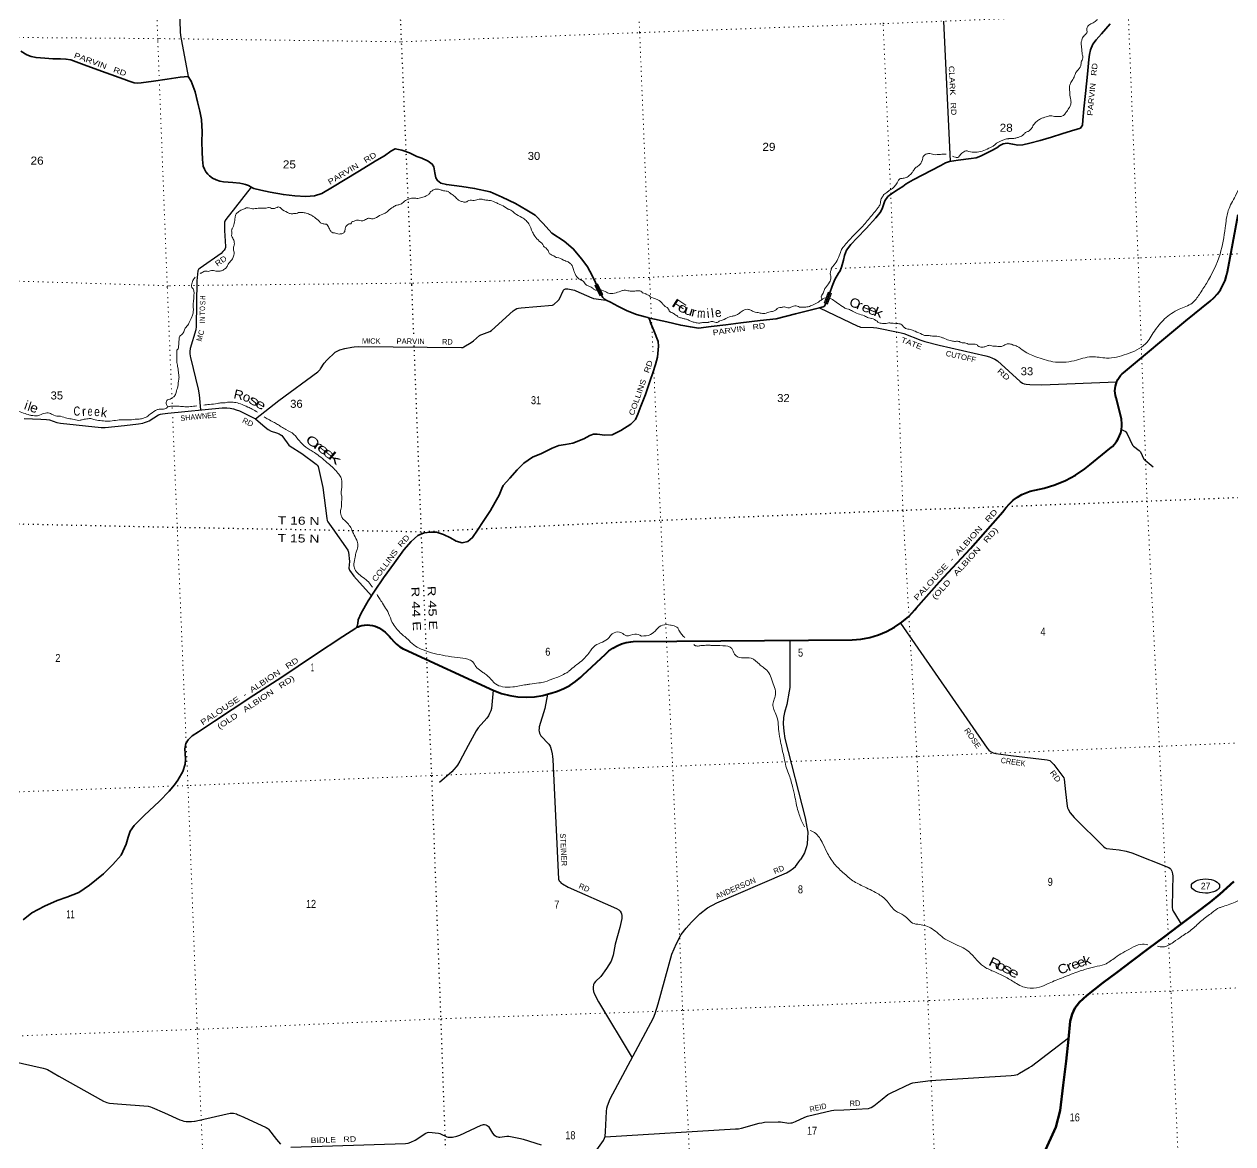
# Model space of a CAD drawing. Header units: feet. Extents: x 751810 to 1010326, y -353855 to -161247.
# Drawn here: x 946044 to 972466, y -241724 to -217253 of the extents above; entities that cross this region are included whole.
import ezdxf
from ezdxf.enums import TextEntityAlignment as Align

# ---------------------------------------------------------------- set-up
doc = ezdxf.new("R2010")
doc.units = ezdxf.units.FT
doc.header["$LTSCALE"] = 70
doc.linetypes.add('DOTTED', pattern=[1.5, 0.3, -1.2])
for name, color, linetype, lineweight in [('17', 7, 'Continuous', 25), ('23', 7, 'Continuous', 70), ('26', 7, 'Continuous', 40), ('29', 7, 'Continuous', 25), ('39', 7, 'Continuous', 13), ('6', 7, 'DOTTED', 25), ('61', 7, 'Continuous', 13), ('7', 7, 'DOTTED', 13)]:
    doc.layers.add(name, color=color, linetype=linetype, lineweight=lineweight)
for name, color, linetype in [('27', 7, 'Continuous'), ('30', 7, 'Continuous'), ('41', 7, 'Continuous')]:
    doc.layers.add(name, color=color, linetype=linetype)

msp = doc.modelspace()

# ---------------------------------------------------------------- linework, layer by layer
at = {"layer": '17'}
msp.add_ellipse((971868.24, -236090.35), major_axis=(-309.24, 1), ratio=0.500121, dxfattribs=at)
at = {"layer": '23'}
msp.add_lwpolyline([(968363.9, -241872.97), (968487.04, -241598.62), (968595.72, -241363.04), (968692.96, -240997.33), (968758.12, -240440.09), (968820.78, -239919.1), (968870.92, -239434.81), (968912.78, -239041.26), (968950.54, -238886.99), (969009.6, -238761.97), (969112.43, -238627.09), (969275.07, -238481.69), (969627, -238203.83), (969927.05, -237982.38), (970263.61, -237721.24), (970620.14, -237457.27), (970955.19, -237208.25), (971296.02, -236952.96), (971669.67, -236666.17), (971971.48, -236438.62), (972181.25, -236267.15), (972489.07, -235991.14)], dxfattribs=at)
at = {"layer": '26', "lineweight": 35}
for points in [[(963656.87, -223126.43), (963707.39, -222982.34), (963763.54, -222835.32), (963848.08, -222695.16), (963881.99, -222641.5), (963912.91, -222563.85), (963954.68, -222409.39), (963976.65, -222310.02), (964020.01, -222193.67), (964117.25, -222069.06), (964255.67, -221920.63), (964452, -221715.52), (964659.35, -221485.85), (964756.93, -221369.26), (964801.7, -221287.01), (964839.47, -221180.95), (964860.85, -221115.75), (964927.18, -221020.56), (965032.28, -220939.82), (965159.35, -220856.16), (965253.33, -220798), (965325.18, -220738.73), (965480.4, -220655.92), (966079.81, -220339.59), (966185.82, -220280.92), (966272.97, -220251.17), (966460.76, -220227.27), (966742.39, -220189.43), (966854.08, -220170.71), (966951.16, -220138.54), (967179.23, -220020.54), (967304.95, -219953), (967375.14, -219901.85), (967447.98, -219866.67), (967535.87, -219854.98), (967655.34, -219878.14), (967764.44, -219893.69), (967876.64, -219887.02), (968029.78, -219850.5), (968254.5, -219796.94), (968502.45, -219722.33), (968728.35, -219648.61), (968936.54, -219583.69), (969063.61, -219548.26), (969134.96, -219525.2), (969178.32, -219457.08), (969188.1, -219354.19), (969209.66, -219100.09), (969242.17, -218771.19), (969288.8, -218347.26), (969317.55, -218024.55), (969329.17, -217917.56), (969355.07, -217816), (969408.21, -217693.22), (969480.56, -217597.78), (969597.53, -217464.3), (969781.33, -217247.67)], [(958554.34, -222951.58), (958530.07, -222896.61), (958459.47, -222744.83), (958361.23, -222556.02), (958233.73, -222388.52), (958047.52, -222161.18), (957845.93, -221998.77), (957579.5, -221823), (957385.93, -221612.03), (957213.41, -221424.31), (957034.13, -221315.24), (956781.15, -221173.06), (956490.01, -221030.46), (956228.09, -220914.79), (955889.67, -220842.49), (955610.72, -220799.87), (955275.63, -220759.58), (955149.65, -220724.65), (955079.14, -220671.32), (955042.54, -220612.57), (955017.72, -220499.05), (955002.26, -220369.08), (954965.75, -220312.33), (954872.68, -220247.89), (954739.34, -220181.11), (954629.23, -220141.5), (954465.31, -220063.93), (954296.15, -220004.67), (954156.37, -219976.34), (954056.13, -220028.75), (953917.62, -220126.96), (953752.97, -220224.26), (953339.7, -220476.6), (952783.51, -220817.3), (952550.09, -220951.63), (952393.55, -221002.37), (952199.31, -221016.5), (951957.87, -221006.48), (951711.6, -220976.56), (951422.21, -220924.34), (951215.43, -220878.71), (951062.22, -220841.49), (951018.4, -220823.55), (950950.68, -220781.7), (950884.93, -220755.86), (950827.2, -220741.85), (950755.27, -220729.11), (950604.06, -220715.33), (950404.48, -220697.53), (950323.32, -220682.06), (950237.89, -220652.24), (950161.99, -220618.29), (950091.85, -220569.92), (950056.44, -220534.59), (950013.82, -220480.74), (949982.75, -220424.98), (949958.33, -220354.45), (949944.28, -220210.35), (949935.32, -220043.93), (949924.12, -219823.36), (949935.12, -219605.87), (949919.89, -219337.23), (949884.12, -219153.85), (949831.55, -218953.08), (949779.99, -218728.16), (949692.17, -218500.73), (949627.41, -218392.9), (949455.56, -218414.14), (949166, -218454.37), (948870.43, -218494.84), (948602.85, -218532.13), (948510.95, -218544.01), (948448.29, -218534.56), (948338.43, -218500.97), (948220.13, -218457.68), (947836.56, -218314.94), (947414.32, -218159.75), (947061.59, -218033.81), (946956.32, -218014.09), (946837.69, -218011.01), (946672.86, -218007.84), (946495.49, -217993.14), (946302.26, -217983.12), (946194.73, -217957.47), (946098.74, -217919.28), (945972.91, -217840.13)], [(959699.32, -223675.78), (959674.32, -223665.95), (959615.86, -223649.12), (959426.89, -223596.71), (959222.64, -223514.8), (959021.64, -223414.67), (958861.32, -223326.9), (958763.08, -223282.77), (958730.04, -223261.84), (958707.85, -223240.04), (958692.2, -223223.98), (958668.84, -223190.24), (958554.34, -222951.58)], [(959699.32, -223675.78), (959724.32, -223681.29), (960090.54, -223761.96), (960396.8, -223833.59), (960607.16, -223869.04), (960787.01, -223895.71), (961060.78, -223862.2), (961380.48, -223822.75), (961710.21, -223782.89), (962129.83, -223731.26), (962481.71, -223692.48), (962905, -223584.43), (963312.42, -223481.06), (963429.35, -223452.6), (963509.24, -223432.67), (963535.74, -223414.72), (963551.6, -223388.71), (963656.87, -223126.43)], [(953317.26, -230434.23), (953322.47, -230410.3), (953335.8, -230349.07), (953342.48, -230268.41), (953410.8, -230124.91), (953564.24, -229855.28), (953700.05, -229644.66), (953896.85, -229355.14), (954136.24, -229027.68), (954341.22, -228741.84), (954504.19, -228556.2), (954651.46, -228427.49), (954789.63, -228369.49), (954925.46, -228351.76), (955058.2, -228356.27), (955208.9, -228406.24), (955362.54, -228478.21), (955484.09, -228551.5), (955618.08, -228586.1), (955741.64, -228562.87), (955846.39, -228474.11), (955950.12, -228313.05), (956080.6, -228118.72), (956235.47, -227883.2), (956340.39, -227702), (956426.17, -227543.7), (956482.47, -227400.69), (956511.95, -227337.17), (956659.72, -227172.27), (956818.94, -226992.82), (956969.47, -226845.89), (957159.01, -226719.43), (957354.24, -226632.93), (957588.39, -226516.67), (957732.65, -226460.42), (957880.36, -226438.19), (958039.99, -226413.45), (958274.81, -226313.24), (958408.47, -226243.37), (958489.59, -226213.87), (958567.95, -226214.62), (958737.62, -226237.68), (958899.76, -226224.9), (959086.89, -226136.73), (959302, -225997.15), (959404.16, -225894.43), (959461.54, -225777.51), (959526.62, -225603.99), (959624.26, -225344.72), (959721, -225063.39), (959792.5, -224851.44), (959848.13, -224692.38), (959887.47, -224527.98), (959913.87, -224293.78), (959901.58, -224191.81), (959807.18, -223950.59), (959744.52, -223796.48), (959712.84, -223700.78), (959699.32, -223675.78)], [(946024.81, -236826.87), (946213.24, -236674.32), (946490.22, -236526.13), (946762.36, -236406.26), (946974.19, -236333.11), (947235.14, -236233.81), (947473.35, -236071.16), (947778.39, -235825.35), (947982.61, -235617.9), (948162.85, -235413.46), (948275.51, -235177.69), (948315.09, -235019.31), (948358.01, -234892.94), (948449.22, -234768.57), (948666.97, -234548.51), (948999.41, -234237.25), (949213.23, -234019.36), (949290.69, -233924.94), (949327.47, -233880.11), (949331.18, -233874.94), (949401.91, -233776.39), (949510.31, -233582.99), (949559.92, -233424.19), (949571.52, -233317.22), (949562.24, -233191.01), (949554.05, -233090.89), (949577.17, -232971.38), (949630.12, -232892.81), (949716.82, -232804.8), (949853.9, -232720.72), (950207.57, -232484.92), (950592.47, -232227.74), (951063.66, -231920.74), (951673.61, -231521.55), (952388.81, -231045.63), (953010.36, -230635.92), (953293.8, -230455.06), (953317.26, -230434.23)]]:
    msp.add_lwpolyline(points, dxfattribs=at)
at = {"layer": '26'}
for points in [[(969953.14, -225017.53), (969981.06, -224973.33), (970013.45, -224932.29), (970049.95, -224894.85), (970075.27, -224873), (971438.54, -223739.99), (971969.04, -223307.19), (972052.49, -223231.7), (972127.59, -223147.91), (972193.53, -223056.73), (972249.57, -222959.15), (972295.1, -222856.25), (972329.63, -222749.15), (972338, -222713.49), (972343.88, -222688.44), (972348.52, -222663.49), (972581.7, -221410.01)], [(953317.26, -230434.23), (953343.8, -230423.78), (953371.34, -230412.93), (953427.36, -230397.4), (953484.69, -230387.81), (953542.7, -230384.27), (953600.77, -230386.81), (953658.26, -230395.41), (953714.53, -230409.97), (953768.97, -230430.33), (953820.99, -230456.27), (953836.2, -230465.2), (953935.79, -230544.53), (954026.54, -230633.83), (954068.71, -230682.44), (954124.34, -230747.42), (954186.46, -230806.24), (954254.38, -230858.24), (954327.37, -230902.85), (954348.08, -230913.69), (956309.24, -231816.96), (956480.18, -231881.3), (956656.92, -231927.42), (956837.5, -231954.82), (957019.96, -231963.19), (957202.3, -231952.44), (957382.51, -231922.69), (957558.63, -231874.26), (957560.51, -231873.64), (957704.03, -231831.99), (957842.41, -231775.58), (957974.14, -231705), (958097.77, -231621.05), (958211.94, -231524.63), (958255.65, -231481.82), (958748.72, -231020.48), (958828.13, -230951.61), (958914.3, -230891.41), (959006.29, -230840.55), (959103.09, -230799.59), (959203.65, -230768.97), (959306.85, -230749.03), (959356.26, -230743.39), (964140.97, -230708.03), (964336.2, -230692.88), (964528.78, -230657.42), (964716.6, -230602.01), (964897.6, -230527.28), (965069.79, -230434.04), (965231.29, -230323.31), (965380.34, -230196.3), (965515.29, -230054.41), (965545.32, -230018.43), (966053.49, -229439.56), (966734.43, -228715.94), (967440.22, -227914.63), (967506.36, -227821.89), (967581.82, -227736.56), (967665.79, -227659.6), (967757.35, -227591.83), (967855.49, -227534.01), (967959.13, -227486.76), (968032.16, -227460.95), (968339.03, -227394.8), (968577.58, -227323.99), (968807.41, -227228.64), (969026.03, -227109.79), (969231.02, -226968.73), (969336.71, -226882.61), (969778.05, -226528.36), (969831.82, -226481.9), (969880.44, -226430.08), (969923.37, -226373.47), (969960.16, -226312.67), (969990.38, -226248.36), (970013.72, -226181.25), (970029.91, -226112.06), (970038.79, -226041.56), (970040.25, -225970.52), (970034.27, -225899.71), (970030.71, -225876.75), (969915.75, -225422.13), (969901.58, -225371.8), (969892.76, -225320.27), (969889.36, -225268.1), (969891.44, -225215.85), (969898.97, -225164.12), (969911.87, -225113.45), (969929.99, -225064.41), (969953.14, -225017.53)]]:
    msp.add_lwpolyline(points, dxfattribs=at)
at = {"layer": '29'}
msp.add_line((966137.23, -217188.06), (966285.7, -220246.83), dxfattribs=at)
for points in [[(949386.78, -215265.01), (949452.73, -217417.9), (949460.81, -217499.55), (949627.41, -218392.9)], [(951004.94, -220818.04), (950448.79, -221519.07), (950431.26, -221554.97), (950424.89, -221578.86), (950422.9, -221614.73), (950426.05, -221759.06), (950447.88, -222112.18), (950444.8, -222134.87), (950437.83, -222156.79), (950415.92, -222192.66), (950390.03, -222224.54), (950352.6, -222261.36), (949890.29, -222588.95), (949854.28, -222618.14), (949844.32, -222628.11), (949839.88, -222640.64), (949821.11, -222859.19), (949804.5, -223862.68), (949794.93, -223935.65), (949674.14, -224341.59), (949667.07, -224404.75), (949667.07, -224448.59), (949673.05, -224510.37), (949680.82, -224541.29), (949850.3, -225229.8), (949866.43, -225354.65), (949895.41, -225682.81)], [(951099.32, -225877.68), (951609.3, -225481.34), (952462.34, -224853.16), (952490.23, -224823.27), (952512.13, -224797.36), (952520.1, -224783.41), (952604.57, -224659.83), (952659.52, -224594.08), (952845.34, -224423.74), (952898.52, -224392.8), (952944.32, -224372.87), (953053.26, -224344.7), (953207.22, -224311.09), (953260.99, -224303.12), (953362.54, -224298.2), (955601.31, -224322.07), (955630.05, -224316.09), (955655.94, -224304.13), (955816.04, -224206.82), (955864.07, -224173.6), (955997.59, -224058.7), (956024.39, -224042.07), (956045.3, -224032.1), (956221.2, -223969.14), (956258.41, -223946.41), (956735.46, -223515.83), (956780.22, -223486.05), (956817.06, -223469.11), (956849.93, -223460.15), (956909.73, -223449.93), (957589.64, -223392.84), (957608.75, -223385.41), (957623.69, -223376.44), (957716.3, -223294.73), (957727.25, -223281.78), (957735.86, -223267.92), (957830.82, -223066.54), (957840.78, -223055.58), (957849.74, -223048.61), (957874.63, -223038.64), (957900.53, -223033.66), (957913.47, -223033.66), (957928.63, -223035.46), (958074.8, -223067.54), (958106.57, -223079.39), (958454.63, -223233.49), (958474.12, -223241.91), (958487.06, -223244.9), (958767.77, -223285.74)], [(963433.19, -223451.64), (964266.81, -223852.72), (964294.69, -223862.69), (964329.58, -223871.48), (964608.74, -223883.98), (964685.05, -223892.58), (965153.08, -223982.26), (965216.14, -223997.29), (965272.58, -224014.14), (965647.01, -224157.63), (965729.8, -224185.75), (966045.35, -224266.98), (967067.98, -224504.12), (967146.72, -224526.32), (967208.46, -224550.23), (967260.24, -224574.15), (967318.3, -224613.56), (967814.59, -225062.51), (967867.69, -225096.28), (967903.54, -225110.23), (967947.36, -225124.18), (968025.45, -225131.31), (968288.18, -225132.38), (969925.91, -225072.68)], [(946041.42, -225870.5), (946406.98, -225888.06), (946534.17, -225891.43), (946597.9, -225903.39), (946757.23, -225955.2), (946838.91, -225971.34), (947724.6, -226071.19), (947810.81, -226070.78), (948238.52, -226027.73), (948543.73, -225987.08), (948637.34, -225971.14), (948675.4, -225958.9), (948738.92, -225937.26), (948772.78, -225919.33), (948982.74, -225794.52), (949023.72, -225777.83), (949065.55, -225769.86), (949181.91, -225753.76), (950373.14, -225635.31), (950473.63, -225634.35), (950543.34, -225642.32), (950619.02, -225658.27), (950679.41, -225678.88), (950750.47, -225706.1), (951097.11, -225876.59), (951310.12, -226062.82), (951377.74, -226112.96), (951441.57, -226144.53), (951558.62, -226184.78), (951618.82, -226208.3), (951640.73, -226222.25), (951674.6, -226246.17), (951699.9, -226271.94), (951827.96, -226451.44), (951861.22, -226478.37), (952111.2, -226637.81), (952429.44, -226867.95), (952451.34, -226889.87), (952469.68, -226923.51), (952573.03, -227375.81), (952658.49, -228059.69), (952670.43, -228099.55), (952682.4, -228127.79), (952787.96, -228286.14), (953116.57, -228745.23), (953128.52, -228767.16), (953135.82, -228794.11), (953152.51, -228993.46), (953144.45, -229145.8), (953148.43, -229165.73), (953159.05, -229189.16), (953253.53, -229315.89), (953633.49, -229747.88)], [(970030.11, -226111.2), (970092.35, -226138.56), (970109.28, -226149.52), (970120.24, -226158.49), (970142.94, -226182.09), (970157.08, -226206.32), (970274.59, -226450.45), (970280.56, -226461.41), (970291.03, -226472.94), (970418.98, -226571.02), (970433.92, -226583.97), (970447.73, -226601.56), (970523.55, -226757.35), (970533.5, -226771.3), (970546.08, -226784.14), (970727.23, -226923.93)], [(965202.01, -230343.39), (967091.94, -233079.86), (967129.8, -233119.61), (967169.64, -233151.5), (967229.39, -233179.4), (967286.17, -233191.21), (967614.61, -233238.03), (968407.76, -233329.02), (968462.21, -233346.8), (968496.07, -233374.7), (968555.72, -233435.95), (968752.99, -233697.55), (968768.93, -233721.46), (968781, -233756.16), (968806.17, -234029.19), (968840.62, -234347.23), (968848.59, -234379.12), (968863.12, -234413.1), (968908.34, -234486.73), (968999.39, -234590.4), (969645.25, -235232.07), (969675.13, -235253.99), (969705.81, -235266.11), (969977.56, -235296.86), (970131.21, -235325.73), (970260.52, -235363.21), (971067.36, -235683.65), (971097.16, -235704.38), (971109.11, -235718.33), (971131.02, -235762.17), (971148.95, -235819.96), (971151.95, -235874.69), (971147.68, -236166.72), (971138.99, -236555.34), (971144.2, -236602.67), (971160.9, -236641.03), (971189, -236683.11), (971336.85, -236921.62)], [(962783.7, -230718.06), (962778.07, -231750.5), (962768.72, -231829.36), (962714.43, -232125.08), (962662.55, -232296.55), (962642.64, -232404.17), (962638.65, -232543.67), (962648.61, -232705.09), (962669.02, -232866.33), (963114.66, -234600.31), (963154.49, -234799.6), (963174.41, -234915.19), (963170.43, -235042.73), (963158.47, -235166.29), (963147.14, -235231.13), (963098.72, -235363.59), (963023.04, -235503.09)], [(956296.07, -231812), (956256.05, -232206.85), (956241.49, -232262.68), (956217.59, -232320.47), (956193.69, -232370.3), (956160.9, -232420), (955964.65, -232631.36), (955925.4, -232693.9), (955747.66, -233015.81), (955566.58, -233357.83), (955514.54, -233444.45), (955484.67, -233484.31), (955438.86, -233544.09), (955390.04, -233595.74), (955124.96, -233824.66)], [(957484.94, -231894.52), (957427.25, -232212.82), (957305.03, -232611.43), (957298.06, -232649.31), (957296.64, -232685.07), (957299.06, -232713.06), (957307.03, -232746.94), (957322.96, -232779.84), (957340.78, -232805.52), (957509.37, -232989.72), (957540.05, -233035.91), (957550, -233057.85), (957561.44, -233107.9), (957585.85, -233198.35), (957593.82, -233255.13), (957600.77, -233324.47), (957726.27, -235939.16), (957741.2, -235975.41), (957759.12, -236001.32), (957785.01, -236023.24), (957809.93, -236042.27), (957936.59, -236111.94), (958993.94, -236581.25), (959039.74, -236608.18), (959056.67, -236622.13), (959073.6, -236641.04), (959093.52, -236676.91), (959101.49, -236696.84), (959111.44, -236733.73), (959112.44, -236758.64), (959107.46, -236802.46), (959063.05, -236995.28), (958960.96, -237360.61), (958920.24, -237601.61), (958901.06, -237668.52), (958872.44, -237731.15), (958770.19, -237892.88), (958647.67, -238066.97), (958529.88, -238179.54), (958503.99, -238211.43), (958491.16, -238244.22), (958484.07, -238301.11), (958484.07, -238342.96), (958492.04, -238396.77), (958512.13, -238451.43), (958598.06, -238622.44), (959334.51, -239843.37)], [(956350.88, -244946.31), (958711.34, -241651.37), (958733.05, -241603.3), (958743, -241561.45), (958752.87, -241454.04), (958772.37, -241017.55), (958778.85, -240947.64), (958792.8, -240889.85), (958855.43, -240742.84), (959798.9, -238971.47), (959840.4, -238877.04), (959900.15, -238665.8), (960199.52, -237578.41), (960302.46, -237346.51), (960406.03, -237147.22), (960513.57, -237011.7), (960633.07, -236876.19), (960813.87, -236699.87), (960983.6, -236565.3), (961186.72, -236455.29), (962708.86, -235797.8), (962782.05, -235754.2), (962863.71, -235700.38), (962903.54, -235660.53), (962981.22, -235560.89), (963023.04, -235503.09)], [(958742.34, -241568.61), (961596.64, -241399.37), (961657.76, -241394.07), (961725.48, -241378.13), (962111.86, -241274.5), (962171.6, -241262.54), (962229.48, -241253.91), (962523.93, -241243.9), (962548.02, -241242.61), (962579.89, -241244.61), (962761.13, -241270.51), (962802.95, -241268.52), (962835.41, -241263.3), (962908.51, -241238.63), (963110.03, -241140.01), (963165.43, -241119.05), (963692.79, -240996.26), (963743.01, -240988.53), (963965.01, -240981.01), (964497.85, -240948.67), (964537.68, -240938.71), (964562.86, -240928.7), (964621.33, -240894.86), (964797.49, -240748.8), (964926.05, -240647.75), (964993.39, -240610.19), (965427.95, -240408.6), (965473.76, -240390.66), (965523.21, -240382.27), (965856.65, -240338.95), (967621.83, -240232.97), (967688.46, -240225.26), (967722.32, -240217.29), (967756.18, -240205.33), (967804.44, -240176.79), (968016.9, -240053.61), (968064.89, -240023.98), (968874.19, -239404.05)], [(944803, -239695.06), (946456.56, -240066.78), (946512.33, -240084.72), (946551.21, -240101.45), (946804.6, -240242.78), (947779.02, -240788.21), (947848.6, -240819.05), (947908.47, -240834.05), (948084.36, -240853.02), (948750.93, -240903.8), (948804.71, -240913.77), (948840.86, -240927.27), (949111.54, -241046.02), (949450, -241200.74), (949493.81, -241216.68), (949533.64, -241226.64), (949587.42, -241232.63), (949639.2, -241236.61), (949700.94, -241236.61), (949764.68, -241230.63), (949780.6, -241228.64), (949813.28, -241222.09), (950548.38, -241056.26), (950572.28, -241054.26), (950619.92, -241056.73), (950681.82, -241070.21), (950709.71, -241080.17), (950843.39, -241143.09), (951337.07, -241365.15), (951368.93, -241387.07), (951387.56, -241404.49), (951557.49, -241628.62), (951643.78, -241727.86)], [(951869.9, -241795.93), (954376.01, -241718.75), (954436.07, -241709.92), (954493.82, -241689.99), (954592.15, -241645.43), (954826.43, -241490.7), (954860.29, -241472.77), (954891.14, -241471.33), (955103.27, -241490.7), (955129.16, -241496.69), (955146.87, -241502.63), (955280.52, -241568.43), (955310.4, -241578.39), (955335.96, -241580.17), (955356.21, -241580.39), (955407.99, -241575.4), (955502.59, -241555.48), (955546.41, -241543.52), (955569.05, -241534.26), (956035.36, -241318.32), (956063.24, -241306.37), (956081.16, -241303.38), (956109.05, -241302.38), (956135.94, -241307.36), (956167.5, -241320), (956185.73, -241335.26), (956191.7, -241344.23), (956281.41, -241488.06), (956314.19, -241524.59), (956349.04, -241551.5), (956371.94, -241565.45), (956395.84, -241574.41), (956419.74, -241580.39), (956438.92, -241580.66), (956593.02, -241554.48), (956617.91, -241553.49), (956638.62, -241555.88), (956897.09, -241609.07), (956948.53, -241623.25), (957344.9, -241747.79)]]:
    msp.add_lwpolyline(points, dxfattribs=at)
at = {"layer": '39'}
for points in [[(968817.17, -219183.54), (968883.56, -219088.39), (968917.02, -219022.72), (968927.5, -218935.89), (968915.01, -218876.13), (968900.81, -218726.01), (968894.44, -218619.78), (968913.52, -218546.66), (968970.22, -218459.94), (968994.22, -218408.73), (968997.91, -218400.53), (969036.47, -218312.56), (969063.06, -218275.3), (969142.74, -218161.52), (969153.48, -218080.7), (969169.88, -218039.84), (969185.87, -217988.95), (969174.8, -217915.06), (969160.6, -217764.94), (969149.7, -217695.07), (969153.49, -217640.66), (969172.91, -217575.56), (969221.82, -217495.19), (969271.99, -217444.92), (969278.6, -217410.48), (969271.18, -217376.63), (969270.85, -217368.61), (969279.07, -217324.06), (969295.87, -217293.23), (969336.75, -217261.41), (969433.02, -217209.24), (969473.9, -217177.42), (969502.66, -217144.1), (969502.3, -217037.61), (969509.49, -217017.23), (969588.74, -216941.64), (969669.66, -216857.94), (969711.11, -216840.17), (969743.28, -216840.86), (969796.89, -216874.82), (969833.23, -216879.36), (969845.26, -216878.86), (969914.45, -216851.91), (969962.85, -216807.73), (970098.16, -216727.83), (970143.37, -216703.87), (970144.63, -216685.74), (970127.02, -216648.28), (970130.54, -216636.08), (970193.58, -216557.14), (970240.8, -216533.1), (970320.43, -216515.77), (970397.06, -216474.44), (970534.02, -216434.67), (970541.87, -216430.32), (970673.67, -216362.63), (970851.9, -216301.06), (970887.25, -216281.52), (970975.2, -216173.43), (971054.15, -216041.59), (971086.35, -215994.06), (971105.93, -215932.97), (971140.92, -215806.96), (971171.22, -215773.96)], [(966340.61, -220138.65), (966400.86, -220158.81), (966469.13, -220158.02), (966478.74, -220147.58), (966484.42, -220139.31), (966539.85, -220070.72), (966584.9, -220042.75), (966626.18, -220020.96), (966656.33, -220021.73), (966695.09, -220036.22), (966840.37, -220052.35), (966878.47, -220050.79), (967019.51, -220012.85), (967165.49, -219948.59), (967224.5, -219918.03), (967284.67, -219867.34), (967343.34, -219828.76), (967402.58, -219804.23), (967477.63, -219773.01), (967563.27, -219755.44), (967577.3, -219754.85), (967655.58, -219753.65), (967739.22, -219736.16), (967804.73, -219717.39), (967883.12, -219669.97), (967933.45, -219623.7), (967988.52, -219595.32), (968037.49, -219565.17), (968083.06, -219501.02), (968111.32, -219455.65), (968190.16, -219370.03), (968258.6, -219325.03), (968325.7, -219296.15), (968450.7, -219258.87), (968498.66, -219252.88), (968508.77, -219254.48), (968569.66, -219270.06), (968656.13, -219272.53), (968716.2, -219268.06), (968763.5, -219246.03), (968817.17, -219183.54)], [(963484.59, -223270.75), (963469.44, -223210.75), (963481.99, -223174.06), (963512.34, -223130.63), (963537.2, -223051.25), (963559.7, -223012.15), (963645.22, -222894.1), (963671.15, -222840.8), (963677.79, -222758.15), (963663.78, -222710.5), (963679.1, -222643.56), (963704.04, -222566.18), (963750.18, -222516.07), (963831.13, -222384.15), (963885.66, -222245.28), (963887.42, -222239.19), (963926.23, -222157.22), (963958.5, -222111.69), (964058.06, -221993.07), (964167.91, -221880.06), (964314.51, -221733.38), (964429.79, -221606.08), (964521.42, -221489.8), (964621.31, -221379.2), (964714.78, -221258.83), (964754.08, -221188.9), (964765.56, -221126.14), (964773.94, -221085.61), (964811.24, -221015.76), (964839.83, -220978.42), (964923.49, -220912.7), (964929.25, -220906.43), (965027.04, -220842.14), (965052.12, -220817), (965115.32, -220742.07), (965141.33, -220690.77), (965185.21, -220634.71), (965256.98, -220621.71), (965346.22, -220593.94), (965383.17, -220564.29), (965449.03, -220505.33), (965488.74, -220445.43), (965511.32, -220408.33), (965581.53, -220357.23), (965645.22, -220294.33), (965659.87, -220259.58), (965663.54, -220251.38), (965683.87, -220208.35), (965687.9, -220159.96), (965701.03, -220137.33), (965775.33, -220088.06), (965809.17, -220080.64), (965932.55, -220101.69), (966075, -220097.85), (966197.36, -220092.8)], [(954445.5, -221076.8), (954528.91, -221055), (954603.35, -221057.71), (954651.65, -221059.57), (954759.02, -221034.69), (954859.56, -220992.02), (954905.98, -220951.77), (954913.28, -220935.37), (954959.61, -220893.11), (955026.52, -220861.99), (955056.42, -220856.64), (955145.44, -220870.76), (955212.76, -220893.88), (955316, -220911.38), (955372.37, -220959.1), (955378.56, -220962.84), (955457.52, -221021.62), (955535.2, -221096.52), (955602.79, -221125.65), (955675.86, -221142.49), (955703.85, -221139.24), (955762.74, -221108.48), (955883.03, -221103.11), (955990.31, -221076.22), (956032.5, -221076.35), (956113.68, -221094.84), (956202.43, -221102.94), (956332.63, -221139.33), (956412.78, -221179.96), (956476.18, -221205.27), (956612.45, -221287.61), (956622.74, -221293.18), (956684.24, -221320.57), (956765.38, -221383.27), (956924.32, -221478.67), (957019.77, -221546.75), (957073.02, -221614.71), (957155.62, -221799.92), (957207.67, -221886.01), (957304.82, -221992.2), (957398.04, -222100.57), (957402.68, -222114.44), (957435.56, -222131.06), (957458.78, -222156.14), (957507.57, -222214.25), (957528.22, -222271.6), (957571.3, -222291.78), (957579.77, -222301.45), (957637.07, -222325.02), (957660.2, -222348.1), (957690.45, -222350.78), (957835.75, -222410.61), (957935.95, -222450.35), (957992.15, -222494.07), (958032.57, -222544.51), (958057, -222641.88), (958074.83, -222681.27), (958088.29, -222712.82), (958171.49, -222821.64), (958220.86, -222847.58), (958291.62, -222902.7), (958302.46, -222920.3), (958480.24, -223032.94), (958503.28, -223054.01), (958639, -223056.05)], [(967665.36, -224265.45), (967749.92, -224294.33), (967896.99, -224394.52), (968159.75, -224519.73), (968532.48, -224629.94), (968996.05, -224607.12), (969380.51, -224521.37), (969705.47, -224549.1), (970142.28, -224465.03), (970558.86, -224236.81), (970750.31, -223964.28), (970974.14, -223696.35), (971288.87, -223484.79), (971578.59, -223346.87), (971733.52, -223160.61), (971888.04, -222917.95), (972186.37, -222275.96), (972298.77, -221706.79), (972366.9, -221324.96), (972522.17, -221005.71), (972640.8, -220817.04), (972884.44, -220683.21), (973030.28, -220660.55), (973155.26, -220761.72), (973175.64, -220804.2)], [(954289.24, -221176.21), (954361.17, -221122.76), (954405.85, -221088.62), (954445.5, -221076.8)], [(949887.39, -222701.83), (949913.39, -222693.71), (949987.88, -222652.2), (950066.33, -222654.73), (950157.92, -222636.58), (950263.17, -222653.98), (950307.18, -222650), (950374.81, -222634.93), (950443.1, -222589.68), (950468.09, -222564.45), (950501.13, -222494.66), (950531.68, -222459.13), (950539.34, -222450.75), (950596.54, -222381.88), (950610.96, -222345.07), (950625.03, -222300.23), (950632.28, -222237.62), (950622.1, -222189.85), (950623.16, -222123.49), (950638.24, -222056.5), (950631.63, -221998.52), (950615.63, -221955.02), (950587.51, -221910.07), (950577.78, -221872.32), (950585.48, -221819.73), (950579.14, -221767.77), (950583.9, -221739.42), (950589.38, -221727.12), (950636.22, -221606.46), (950654.46, -221475.04), (950671.64, -221409.97), (950715.86, -221365.8), (950803.75, -221309.62), (950841.4, -221297.9), (950914.24, -221264.51), (950973.01, -221275.95), (951031.77, -221287.4), (951159.82, -221275.65), (951330.5, -221274.06), (951384.19, -221261.62), (951400.05, -221256.89), (951453.25, -221278.63), (951507.65, -221282.23), (951517.59, -221279.78), (951620.67, -221249.06), (951660.29, -221281.45), (951796.73, -221367.79), (951860.14, -221393.1), (951934.5, -221393.79), (951988.54, -221389.37), (952041.95, -221370.91), (952081.96, -221367.13), (952124.15, -221367.26), (952209.34, -221385.56), (952307.38, -221421.37), (952359.02, -221453.22), (952469.13, -221534.72), (952509.28, -221579.15), (952513.64, -221586.99), (952536.42, -221602.05), (952617.6, -221620.54), (952652.04, -221627.03), (952683.72, -221661.78), (952727.58, -221744.23), (952766.27, -221800.78), (952825.13, -221814.23), (952926.72, -221839.83), (952970.55, -221831.86), (953000.63, -221830.51), (953029.99, -221813.13), (953059.02, -221743.51), (953065.15, -221701.03), (953093.35, -221657.58), (953135.94, -221621.52), (953141.86, -221619.25), (953185.79, -221613.26), (953209.97, -221569.99), (953235.77, -221562.81), (953311.06, -221539.35), (953353.15, -221537.47), (953407.92, -221549.1), (953485.75, -221537.59), (953574.26, -221495.46), (953598.5, -221498.4), (953673.22, -221507.12), (953748.15, -221475.65), (953881.62, -221405.38), (953887.55, -221403.11), (953981.62, -221350.69), (954000.87, -221331.74), (954107.65, -221248.62), (954180.31, -221211.21), (954251.85, -221193.95), (954289.24, -221176.21)], [(949269.87, -225420.79), (949326.59, -225386.43), (949350.86, -225345.16), (949364.93, -225300.32), (949399.47, -225174.2), (949424.29, -225010.33), (949428.43, -224967.95), (949418.83, -224888), (949402.97, -224758.09), (949384.11, -224650.43), (949378.64, -224528.09), (949379.36, -224409.5), (949383.94, -224377.15), (949408.75, -224347.91), (949416.54, -224297.33), (949418.09, -224287.21), (949428.22, -224154.13), (949446.51, -224068.92), (949481.52, -224043.24), (949530.78, -223976.74), (949565.28, -223894.82), (949635.88, -223811.29), (949650.39, -223776.49), (949705.08, -223651.47), (949735.48, -223567.72), (949742.37, -223497.09), (949738.16, -223402.83), (949747.27, -223291.91), (949756.31, -223134.76), (949746.99, -223060.83), (949718.95, -223017.87), (949710.4, -223006.19), (949701.57, -222988.5), (949704.32, -222960.24)], [(949704.23, -222958.25), (949733.75, -222854.44), (949778.84, -222783.08)], [(958639, -223056.05), (958774.98, -223110.23), (958818.15, -223132.42), (958880.84, -223141.68), (958948.74, -223132.62), (959083.36, -223088.45), (959158.83, -223069.01), (959267.99, -223084.23), (959362.58, -223088.05), (959416.53, -223081.63), (959424.54, -223081.27), (959498.82, -223079.97), (959544.08, -223104.07), (959563.11, -223125.33), (959617.87, -223136.96), (959669.6, -223170.82), (959706.13, -223179.24), (959735.99, -223218.09)], [(959735.71, -223216.76), (959862.44, -223260.69), (959895.23, -223275.3), (960005.88, -223368.83), (960058.41, -223420.74), (960085.19, -223435.63), (960133.9, -223491.73), (960145.17, -223519.36), (960186.97, -223555.67), (960240, -223573.41), (960269.23, -223598.23), (960310.4, -223620.5), (960333.62, -223645.6), (960372.69, -223665.96), (960443.85, -223684.89), (960452.04, -223688.55), (960522.84, -223699.45), (960598.9, -223738.26), (960670.32, -223763.22), (960755.51, -223781.52), (960811.91, -223785.04), (960887.74, -223773.62), (960994.09, -223770.89), (961019.88, -223763.71), (961099.62, -223750.11), (961142.54, -223766.28), (961192.92, -223770.06), (961249.81, -223739.4), (961305.32, -223722.86), (961462.67, -223647.53), (961524.37, -223634.73), (961536.31, -223632.19), (961603.85, -223615.11), (961672.31, -223573.88), (961761.77, -223507.6), (961819.1, -223486.96), (961875.33, -223486.47), (961942.74, -223511.59), (962022.81, -223550.23), (962091.43, -223557.22), (962180.62, -223575.34), (962234.84, -223574.94), (962353.7, -223537.49), (962405.65, -223531.15), (962468.73, -223504.23), (962507.4, -223470.37), (962562.55, -223445.8), (962582.6, -223444.9), (962596.64, -223444.28), (962664.35, -223431.22), (962757.74, -223453.18), (962785.62, -223447.92), (962860.38, -223412.43), (962920.62, -223411.76), (963016.27, -223439.65), (963080.52, -223438.8), (963180.49, -223428.32), (963291.24, -223389.22), (963405.02, -223327.89), (963473.14, -223278.64), (963488.72, -223267.89), (963504.14, -223253.14), (963567.43, -223236.23), (963660.15, -223245.06)], [(963660.15, -223245.06), (963711.89, -223272.02), (963821.73, -223347.5), (963966.81, -223447.54), (964001.87, -223468.09), (964060.82, -223483.54), (964151.09, -223525.74), (964272.15, -223582.64), (964410.71, -223626.71), (964503.08, -223670.81), (964565.85, -223682.09), (964573.96, -223683.74), (964687.26, -223747.01), (964730.8, -223777.22), (964829.93, -223792.9), (964886.25, -223794.41), (964945.94, -223781.71), (964984.31, -223786.03), (965099.57, -223802.99), (965103.67, -223804.82)], [(965097.38, -223799.08), (965189.96, -223802.99), (965226.94, -223821.43), (965262.99, -223864.04), (965312.89, -223902), (965359.72, -223915.99), (965465.22, -223939.43), (965518.6, -223965.18), (965676.29, -224032.5), (965692.86, -224043.83), (965755.72, -224057.1), (965848.31, -224061.02), (965899.06, -224072.82), (965995.46, -224072.55), (966121.47, -224105.11), (966131.67, -224108.68), (966260.56, -224161.21), (966313.5, -224176.94), (966406.25, -224184.87), (966488.9, -224191.24), (966525.88, -224209.69), (966606.7, -224220.15), (966706.37, -224247.86), (966748.47, -224245.99), (966834.85, -224246.16), (966877.86, -224264.34), (966892.78, -224283.77), (966980.33, -224310.01), (967028.45, -224307.88), (967093.62, -224282.87), (967165.53, -224273.64), (967171.63, -224275.38), (967260.83, -224293.51), (967331.18, -224294.4), (967385.66, -224300), (967460.77, -224272.55), (967533.62, -224239.17), (967581.82, -224239.03), (967665.36, -224265.45)], [(943912.86, -224444.65), (943930.06, -224470), (943961.82, -224550.98), (944016.68, -224655.03), (944064.55, -224737.29), (944094.15, -224770.12), (944142.77, -224824.22), (944186.04, -224848.4), (944225.03, -224866.75), (944316.41, -224888.8), (944361.51, -224908.89), (944432.63, -224972.02), (944530.17, -225042.01), (944585.65, -225069.68), (944650.43, -225080.85), (944670.39, -225077.94), (944772.19, -225063.35), (944838.53, -225064.4), (944892.09, -225094.17), (944960.31, -225137.33), (945011.06, -225149.14), (945043.58, -225157.73), (945076.65, -225178.35), (945094.48, -225217.75), (945133.16, -225274.29), (945157.8, -225301.15), (945189.63, -225324.01), (945316.68, -225424.84), (945432.89, -225508.07), (945502.27, -225542.4), (945568.44, -225574.35), (945574.54, -225576.09), (945624.99, -225596.25), (945711.73, -225634.25), (945858.95, -225691.99), (945991.68, -225740.31), (946132.35, -225786.28), (946197.41, -225803.46), (946266.02, -225810.44), (946332.26, -225809.49), (946379.84, -225795.31), (946508.54, -225753.4), (946570.51, -225746.61), (946660.61, -225784.78), (946794.72, -225818.98), (946802.73, -225818.62), (946947.05, -225856.39), (947070.69, -225881.01), (947198.51, -225909.46), (947264.86, -225910.51), (947330.38, -225893.53), (947444.13, -225876.39), (947520.49, -225877), (947563.31, -225891.16), (947707.08, -225916.9), (947848.31, -225930.68), (948002.42, -225917.77), (948160.26, -225898.67), (948353.18, -225900.1), (948513.2, -225884.92), (948523.22, -225884.47), (948585.38, -225881.7), (948632.95, -225867.51), (948668.68, -225857.88), (948770.51, -225799.08), (948914.57, -225696.2), (948973.72, -225671.45), (949058.02, -225669.7), (949119.99, -225662.91), (949155.36, -225645.26), (949168.67, -225628.59), (949172.42, -225622.4), (949151.68, -225563.03), (949147.61, -225517), (949160.03, -225480.27), (949175.27, -225461.51), (949229.05, -225451.08), (949236.97, -225448.71), (949275.82, -225418.84)], [(949172.42, -225622.4), (949241.58, -225603.4), (949287.71, -225601.24), (949434.59, -225604.43), (949553.58, -225612.96), (949676.12, -225611.24), (949815.14, -225593.18)], [(949968.43, -225576.3), (950092.11, -225565.57), (950271.88, -225541.03), (950357.76, -225528.95), (950408, -225528.61), (950517.49, -225512.26), (950640.21, -225518.72), (950770.79, -225549.88), (950934.95, -225622.76), (951029.44, -225666.68), (951145.96, -225733.28)], [(951289.05, -225834.93), (951379.34, -225887.97), (951490.71, -225949.23), (951581.46, -225999.36), (951662.19, -226049.96), (951765.63, -226113.6), (951941.3, -226218.17), (952066.87, -226369.41), (952119.79, -226427.35), (952288.46, -226554.41), (952389.8, -226616.13), (952663.02, -226830.95), (952778.15, -226930.3), (952830.89, -226984.23), (952920.22, -227090.83), (952974.26, -227172.9), (952987.62, -227244.78), (952988.15, -227343.46), (952981.27, -227412.27), (952973.22, -227499.26), (952987.69, -227595.27), (952981.22, -227716.43), (952977.27, -227805.25), (952957.93, -227908.88), (952985.08, -228018.4), (952992.03, -228038.21), (953063.65, -228109.39), (953133.36, -228182.66), (953198.26, -228282.35), (953241.28, -228387.09), (953312.13, -228528.8), (953337.28, -228638.41), (953311.12, -228768.55), (953283.47, -228866.54), (953272.49, -228933.52), (953251.45, -229087.59), (953288.36, -229190.61), (953387.72, -229296.74), (953518.99, -229397.35), (953613.98, -229495.63), (953657.17, -229560.22)], [(953757.21, -229716.28), (953809.04, -229802.73), (953876.13, -229906.35), (953967.13, -230049.13), (954011.23, -230133.67), (954090.51, -230327.36), (954174.75, -230454.34), (954265.72, -230552.81), (954458.59, -230725.06), (954594.8, -230845.58), (954763.53, -230930.33), (955006.2, -231005.58), (955245.65, -231054.79), (955520.94, -231096.27), (955739.69, -231132.35), (955848.86, -231189.68), (955917.96, -231293.2), (956024.88, -231388.91), (956089.19, -231432.22), (956166.09, -231487.04), (956349.57, -231673.83), (956501.05, -231733.2), (956724.34, -231736.84), (957019.62, -231688.76), (957096.25, -231678.69)], [(959541.51, -230625.89), (959737.06, -230594.57), (959866.62, -230483.76), (959996.84, -230387.01), (960169.7, -230386.97), (960185.94, -230390.24), (960312.42, -230430.64), (960368.74, -230518.65), (960485.73, -230658.19), (960487.2, -230659.59)], [(957939.71, -231406.36), (957993.29, -231357.11), (958256.8, -231143.33), (958422.78, -230950.24), (958493.1, -230862.34), (958794.76, -230691.09), (958939.17, -230553.4), (959097.99, -230554.01), (959211.64, -230621.2), (959392.87, -230584.51), (959541.51, -230625.89)], [(961030.09, -230825.24), (960991.49, -230824.8), (960943.99, -230828.05), (960835.98, -230834.56), (960759.86, -230844.32), (960722.77, -230838.46), (960702.6, -230830.65), (960679.83, -230808.53)], [(961030.09, -230825.24), (961056.41, -230828.86), (961316.08, -230836.83), (961513.88, -230898.07), (961571.86, -231022.25), (961728.28, -231101.54), (961937.71, -231109.85), (962116.69, -231242.47), (962196.15, -231309.24), (962298.79, -231399.11), (962375.75, -231542.54), (962433.68, -231709.03), (962471.17, -231868.42), (962439.36, -232006.88), (962412.09, -232112.9), (962433.6, -232230.74), (962492.23, -232368.99), (962529.48, -232566.66), (962539.89, -232705.16), (962580.53, -232932.89), (962612.38, -233100.6), (962659.39, -233291.77), (962695.8, -233471.35), (962753.36, -233629.8), (962838.72, -233911.83), (962893.68, -234144.92), (962928.19, -234326.61), (962978.37, -234499.5), (963071.63, -234734.83), (963102.92, -234793.51)], [(957096.25, -231678.69), (957294.12, -231651.5), (957427.11, -231623.29), (957612.49, -231556.8), (957741.45, -231510.45), (957866.38, -231447.99), (957939.71, -231406.36)], [(963229.43, -234878.52), (963290.38, -234901.84), (963485.75, -235128.36), (963590.02, -235341.02), (963752.77, -235601.3), (963969.83, -235818.74), (964132.86, -235954.12), (964374.29, -236089.85), (964695.25, -236250.06), (964906.07, -236419.45), (965090.76, -236632.37), (965276.19, -236730.44), (965497.6, -236911.43), (965578.66, -236925.76), (965855.61, -237003.42), (966136.94, -237219.87), (966487, -237400.87), (966647.89, -237490.02), (966862.58, -237699.52), (967013.84, -237841.49), (967228, -237952.32), (967474.43, -238065.66), (967703.83, -238201.95), (967848.03, -238277.78), (967972.33, -238314.26), (968236.99, -238299.84), (968448.09, -238213.41), (968755.8, -238086.19), (969102.5, -237953.93), (969220.29, -237915.37), (969446.63, -237854.41), (969663.31, -237801.95), (969899.52, -237649.88), (970057.63, -237547.8), (970240, -237448.62), (970449.18, -237364.29), (970609.04, -237373.37)], [(970816.71, -237400.29), (970942.19, -237419.74), (971166.58, -237316.57), (971353.58, -237186.95), (971585.31, -237025.02), (971787.86, -236840.29), (972009.29, -236672.8), (972179.06, -236562.11), (972212.69, -236550.47), (972515.22, -236441.62), (972738.87, -236322.37), (972895.78, -236194.16), (972980.02, -236059.28), (972990.57, -236026.56), (973063.02, -235853.96), (973117.32, -235680.2), (973181.84, -235509.99), (973377.84, -235357.79), (973520.52, -235226.22), (973590.75, -235136.32), (973658.11, -234984.1)]]:
    msp.add_spline(points, degree=3, dxfattribs=at)
at = {"layer": '6'}
for points in [[(953941.94, -209151.11), (954067.09, -212323.01), (954288.25, -217675.92), (954510.93, -222951.55), (954554.35, -224075.12)], [(954562.04, -224274.27), (954720.19, -228367.08), (954948.13, -233683.44), (955149.41, -239001.05), (955340, -244357.46), (955552.63, -249695.95), (955809.06, -254884.67)], [(973740.88, -227556.82), (970592.24, -227682.23), (965252.22, -227881.84), (959942.71, -228102.23), (954720.96, -228351.82), (949402.7, -228255.17), (944082.13, -228143.45), (942317.22, -228128.78)]]:
    msp.add_lwpolyline(points, dxfattribs=at)
at = {"layer": '61'}
for p, q in [((958628.47, -223189.06), (958519.23, -222964.19)), ((958519.24, -222964.2), (958586.7, -222931.43)), ((958587.6, -222932.33), (958696.84, -223157.2)), ((958695.93, -223158.1), (958628.47, -223190.87)), ((963532.38, -223343.03), (963621.05, -223109.28)), ((963692.07, -223136.78), (963603.41, -223370.53)), ((963621.04, -223109.27), (963691.16, -223135.87)), ((963602.51, -223370.53), (963532.38, -223343.93))]:
    msp.add_line(p, q, dxfattribs=at)
for points in [[(958632.88, -223179.83), (958529.92, -222967.9), (958583.37, -222941.93), (958686.32, -223153.87)], [(963542.39, -223339.16), (963625.69, -223119.58), (963681.93, -223140.92), (963598.65, -223360.5)]]:
    msp.add_lwpolyline(points, close=True, dxfattribs=at)
msp.add_ellipse((954047.87, -225181.7), major_axis=(2487.4, 4369.19), ratio=0.999932, start_param=5.64561483, end_param=5.69153881, dxfattribs=at)
at = {"layer": '7'}
for points in [[(966284.79, -249832.21), (966258.66, -249216.05), (966024.23, -243940.2), (965800.89, -238629.07), (965560.32, -233258.99), (965253.75, -227882.61), (965057.04, -222535.77), (964820.25, -217241.03), (964622.35, -211925.52), (964482.99, -208707.69)], [(969815.34, -208481.52), (969946.92, -211683.94), (970180.49, -217044.46), (970393.44, -222354.87), (970591.48, -227679.94), (970859.72, -233035.38), (971114.6, -238424.13), (971342.32, -243694.87), (971560.17, -249029.08), (971785.92, -254210.74)], [(959138.35, -208933.11), (959294.73, -212166.53), (959498.17, -217436.25), (959717.59, -222823.29), (959791.11, -224431.95)], [(950372.32, -252334), (950234.23, -249883), (950063.13, -244576.67), (949826.24, -239196.9), (949624.63, -233898.89), (949390.49, -228275.4), (949172.26, -223001.39), (948963.88, -217608.26), (948768.47, -212302.66), (948655.38, -209371.64)], [(941879.32, -217523.13), (943603.44, -217525.72), (949001.33, -217568), (954293.59, -217637), (959499.69, -217437.01), (964820.25, -217241.03), (970181.26, -217025.39), (973286.88, -216916.39)], [(973513.74, -222233.24), (970414.42, -222359.46), (965058.57, -222535.77), (959702.34, -222787.43), (954489.34, -222913.51), (949196.67, -222968.57), (943832.04, -222807.26), (942097.4, -222805)], [(959806.33, -224764.87), (959960.26, -228132.76), (960218.97, -233454.18), (960436.83, -238778.48), (960690.89, -244166.67), (960951.47, -249493.62), (961119.36, -253848.18)], [(973969.01, -232903.7), (970860.87, -233035.38), (965560.32, -233258.99), (960220.49, -233470.97), (954939.42, -233675.5), (949620.21, -233893.96), (944305.57, -234091.24), (942565.83, -234150.08)], [(944216.62, -239424.06), (944533.15, -239414.01), (949852.94, -239221.31), (955156.98, -238990.67), (960449.04, -238809.01), (965829.88, -238593.97), (971144.35, -238382.18), (974196.69, -238239.64)]]:
    msp.add_lwpolyline(points, dxfattribs=at)

# ---------------------------------------------------------------- texts
at = {"layer": '17'}
msp.add_text('27', height=140, dxfattribs=at).set_placement((971871.14, -236158.66), align=Align.CENTER)
at = {"layer": '27'}
for s, rotation, width, p in [('PARVIN   RD', 339.902, 1.25, (947121.53, -217980.73)), ('PARVIN   RD', 84.331, 1.2, (969395.88, -219259.59)), ('PARVIN   RD', 31.173, 1.25, (952728.65, -220765.65)), ('PARVIN   RD', 7.961, 1.2, (961105.34, -224055.36)), ('COLLINS   RD', 70.512, 1.2, (959369.43, -225815.82)), ('PALOUSE  -  ALBION   RD', 47.721, 1.35, (965567.49, -229861.96)), ('(OLD   ALBION   RD)', 47.721, 1.35, (965961.1, -229839.45)), ('RD', 48.721, 1.25, (954289.88, -228694.22)), ('COLLINS ', 53.507, 1.2, (953732.51, -229449.21)), ('PALOUSE  -  ALBION   RD', 33.444, 1.3, (949947.19, -232578.45)), ('(OLD   ALBION   RD)', 33.444, 1.3, (950312.67, -232668.46))]:
    msp.add_text(s, height=120, rotation=rotation, dxfattribs=dict(at, width=width)).set_placement(p)
at = {"layer": '30'}
for s, rotation, width, p in [('CLARK   RD', 272.779, 1.2, (966254.84, -218167.2)), ('RD', 35.321, 1.15, (950270.01, -222552.75)), ('MICK', 359.389, 0.85, (953426.17, -224235.19)), ('RD', 359.389, 0.8, (955179.09, -224253.12)), ('TATE', 339.032, 1.15, (965201.92, -224199.18)), ('RD', 317.867, 1.3, (967303.79, -224849.64)), ('SHAWNEE', 5.679, 0.95, (949465.76, -225926.52)), ('RD', 333.81, 1.05, (950797.74, -225952.23)), ('ROSE', 304.631, 1.1, (966586.64, -232686.37)), ('CREEK', 351.887, 0.95, (967386.28, -233397.4)), ('RD', 307.02, 1.2, (968456.63, -233614.53)), ('REID', 13.107, 0.95, (963228.66, -241032.45)), ('RD', 3.473, 0.85, (964091.81, -240903.19)), ('BIDLE   RD', 1.764, 1.2, (952308.46, -241708.39))]:
    msp.add_text(s, height=120, rotation=rotation, dxfattribs=dict(at, width=width)).set_placement(p)
for s, rotation, width, p in [('H', 89.052, 0.6, (950004.99, -223230.33)), ('O', 89.052, 0.65, (949999.27, -223467.61)), ('S', 89.052, 0.7, (950005.15, -223346.84)), ('N', 89.052, 0.65, (949997.42, -223698.02)), ('T', 89.052, 0.85, (949999.32, -223572.8)), ('M', 73.429, 0.95, (949934.3, -224133.49)), ('C', 73.429, 0.95, (949970.95, -224010.32))]:
    msp.add_text(s, height=120, rotation=rotation, dxfattribs=dict(at, width=width)).set_placement(p, align=Align.CENTER)
msp.add_text('I', height=120, rotation=89.052, dxfattribs=at).set_placement((949996.49, -223779.83), align=Align.CENTER)
for s, rotation, p in [('PARVIN', 359.389, (954183.02, -224237.92)), ('CUTOFF', 346.944, (966181.2, -224499.43)), ('STEINER', 272.748, (957757.63, -234940.31)), ('RD', 23.362, (962453.26, -235831.95)), ('ANDERSON', 23.362, (961187.48, -236378.71)), ('RD', 336.066, (958153.63, -236131.69))]:
    msp.add_text(s, height=120, rotation=rotation, dxfattribs=at).set_placement(p)
at = {"layer": '41'}
for s, rotation, width, p in [('F', 326.677, 1.9, (960169.71, -223397.23)), ('C', 338.924, 1.15, (964061.9, -223400.2)), ('o', 331.944, 1.4, (960309.71, -223495.8)), ('u', 341.894, 1.3, (960451.36, -223575.3)), ('r', 347.513, 1.15, (960614.54, -223631.33)), ('m', 356.994, 0.8, (960752.09, -223663.94)), ('e', 10.204, 0.95, (961160.76, -223665.92)), ('r', 339.625, 1.35, (964215.17, -223462.75)), ('e', 337.878, 1.25, (964333, -223504.77)), ('e', 337.878, 1.25, (964467.3, -223559.96)), ('k', 339.065, 1.4, (964597.51, -223612.48)), ('R', 347.119, 1.1, (950608.97, -225425.3)), ('o', 343.102, 1.1, (950803.59, -225474.1)), ('C', 0.766, 0.75, (947123.9, -225810.2)), ('s', 331.882, 1.65, (950927.54, -225516.39)), ('e', 330.421, 1.45, (951074.07, -225593.25)), ('e', 359.773, 0.7, (947432.59, -225810.71)), ('e', 357.077, 0.8, (947571.99, -225814.84))]:
    msp.add_text(s, height=200, rotation=rotation, dxfattribs=dict(at, width=width)).set_placement(p)
for s, rotation, p in [('i', 5.681, (960973.43, -223674.63)), ('l', 7.511, (961073.29, -223667.55)), ('k', 351.933, (947708.84, -225830.83)), ('r', 2.628, (947309.53, -225814.65))]:
    msp.add_text(s, height=200, rotation=rotation, dxfattribs=at).set_placement(p)
for s, rotation, p in [('i', 340.301, (946055.44, -225672.15)), ('l', 342.385, (946130.46, -225701.95))]:
    msp.add_text(s, height=200, rotation=rotation, dxfattribs=at).set_placement(p, align=Align.CENTER)
for s, rotation, width, p in [('e', 342.653, 1.15, (946233.49, -225733.02)), ('C', 325.643, 1.45, (952289.9, -226454.53)), ('r', 328.05, 1.7, (952411.34, -226540.87)), ('e', 322.746, 1.75, (952526.34, -226618.91)), ('e', 320.902, 1.8, (952645.36, -226711.16)), ('k', 319.935, 2.05, (952771.67, -226811.41)), ('R', 333.687, 1.35, (967224.22, -237865.24)), ('o', 335.823, 1.3, (967366.22, -237926.68)), ('C', 21.486, 1.15, (968785.51, -237988.52)), ('r', 21.486, 1.4, (968926.17, -237933.16)), ('e', 20.277, 1.2, (969051.26, -237887.57)), ('e', 17.175, 1.15, (969174.91, -237845.66)), ('k', 15.391, 1.25, (969304.42, -237809.24)), ('s', 334.778, 1.6, (967496.49, -237987.63)), ('e', 329.818, 1.5, (967634.54, -238066.24))]:
    msp.add_text(s, height=200, rotation=rotation, dxfattribs=dict(at, width=width)).set_placement(p, align=Align.CENTER)
at = {"layer": '6'}
for s, rotation, width, p in [('T 16 N', 358.959, 1.3, (952042.13, -228190.78)), ('T 15 N', 358.959, 1.3, (952040.07, -228579.85)), ('R 44 E', 272.455, 1.35, (954524.82, -230034.35)), ('R 45 E', 272.455, 1.35, (954879.68, -230017.3))]:
    msp.add_text(s, height=175, rotation=rotation, dxfattribs=dict(at, width=width)).set_placement(p, align=Align.CENTER)
at = {"layer": '7'}
for s, width, p in [('28', 1.1, (967510.82, -219604.19)), ('30', 1.05, (957188.57, -220220.05)), ('29', 1.1, (962324.21, -220021.19)), ('26', 1.1, (946325.71, -220322.38)), ('25', 1.1, (951840.7, -220405.16)), ('33', 1.05, (967964.53, -224925.96)), ('35', 1.05, (946757.18, -225454.96)), ('32', 1.05, (962641.18, -225511.96)), ('36', 1.05, (951995.09, -225637.54)), ('31', 0.85, (957233.27, -225558.31)), ('4', 0.85, (968316.09, -230615.96)), ('6', 0.85, (957490.41, -231055.87)), ('5', 0.85, (963016.35, -231075.71)), ('2', 0.85, (946779.91, -231192.58)), ('1', 0.4, (952345.73, -231396.77)), ('9', 0.85, (968474.35, -236085.15)), ('8', 0.85, (963013.05, -236249.15)), ('12', 0.85, (952314.22, -236567.26)), ('7', 0.85, (957686.66, -236583.19)), ('11', 0.65, (947056.34, -236794.45)), ('16', 0.85, (969009.44, -241232.76)), ('18', 0.85, (957984.44, -241623.28)), ('17', 0.85, (963266.5, -241526.1))]:
    msp.add_text(s, height=175, dxfattribs=dict(at, width=width)).set_placement(p, align=Align.CENTER)

doc.saveas('drawing.dxf')
